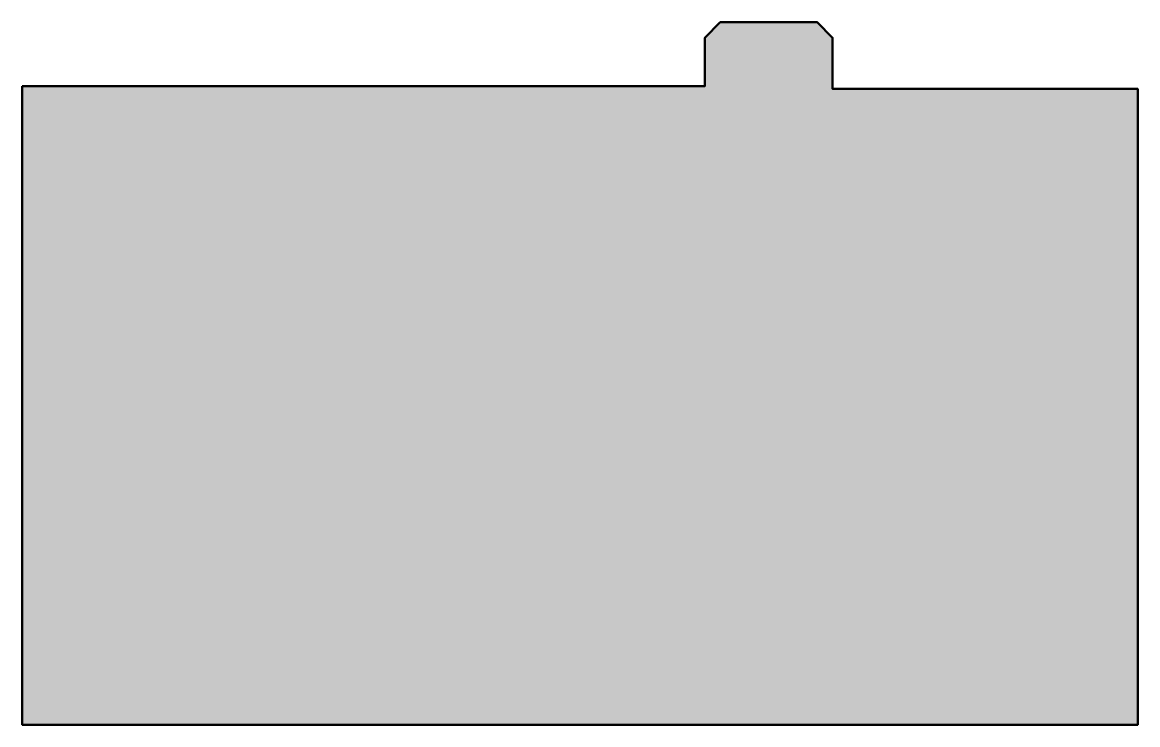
# Model space of a CAD drawing. Extents: x -62.1 to 16.5, y -44.8 to 4.7.
import ezdxf

# ---------------------------------------------------------------- set-up
doc = ezdxf.new("R2010")
doc.units = 0
for name, color, linetype, lineweight in [('0S-Alu contour', 7, 'Continuous', 50), ('0S-Plastic contour', 254, 'Continuous', 50), ('0S-Plastic hatch', 253, 'Continuous', 25)]:
    doc.layers.add(name, color=color, linetype=linetype, lineweight=lineweight)

# ---------------------------------------------------------------- blocks, each defined once
blk = doc.blocks.new('288824__B166C584_69C4_4EBA_89F2_84D0BFBF3B8A_')
at = {"layer": '0S-Plastic hatch'}
blk.add_hatch(color=256, dxfattribs=at).paths.add_polyline_path([(-62.1, 0.2), (-14, 0.2), (-14, 3.617), (-12.917, 4.7), (-6.083, 4.7), (-5, 3.617), (-5, 0), (16.5, 0), (16.5, -44.8), (-62.1, -44.8)])
at = {"layer": '0S-Plastic contour', "color": 7}
blk.add_lwpolyline([(-62.1, 0.2), (-14, 0.2), (-14, 3.617), (-12.917, 4.7), (-6.083, 4.7), (-5, 3.617), (-5, 0), (16.5, 0), (16.5, -44.8), (-62.1, -44.8), (-62.1, 0.2)], close=True, dxfattribs=at)
blk = doc.blocks.new('288824__8E6F714A_717B_4491_9F33_A32731D34378_')
at = {"layer": '0S-Plastic contour', "color": 7}
blk.add_blockref('288824__B166C584_69C4_4EBA_89F2_84D0BFBF3B8A_', (0, 0), dxfattribs=at)

msp = doc.modelspace()

# ---------------------------------------------------------------- block references
at = {"layer": '0S-Alu contour', "color": 7}
msp.add_blockref('288824__8E6F714A_717B_4491_9F33_A32731D34378_', (0, 0), dxfattribs=at)

doc.saveas('drawing.dxf')
